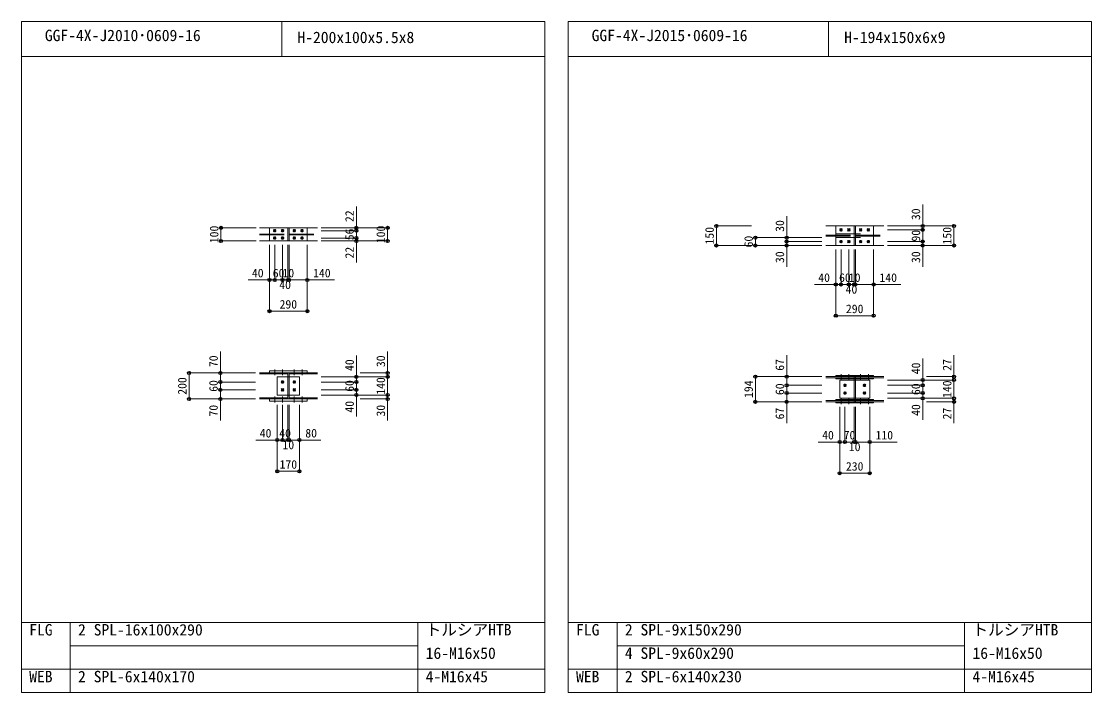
# Model space of a CAD drawing. Units: millimetres, scale not verified. Extents: x -8310 to 8310, y -4800 to 5700.
# Drawn here: x 90 to 8310, y 540 to 5700 of the extents above; entities that cross this region are included whole.
import ezdxf
from ezdxf.enums import TextEntityAlignment as Align

# ---------------------------------------------------------------- set-up
doc = ezdxf.new("R2010")
doc.units = ezdxf.units.MM
doc.header["$LTSCALE"] = 30
doc.header["$PDMODE"] = 32
doc.header["$PDSIZE"] = 24
doc.linetypes.add('USER2', pattern=[9.525, 6.35, -3.175])
doc.layers.add('0-0', color=7, linetype='Continuous')
doc.layers.add('0-2', color=7, linetype='Continuous')
for name, color, linetype, lineweight in [('0-1', 7, 'Continuous', 18), ('0-5', 7, 'Continuous', 18), ('0-6', 7, 'USER2', 18), ('0-8', 7, 'Continuous', 18), ('0-9', 7, 'Continuous', 18), ('0-A', 7, 'Continuous', 18), ('0-B', 7, 'Continuous', 18)]:
    doc.layers.add(name, color=color, linetype=linetype, lineweight=lineweight)
doc.styles.add('ＭＳ ゴシック', font='')
doc.styles.get('ＭＳ ゴシック').set_extended_font_data('MS Gothic')

msp = doc.modelspace()

# ---------------------------------------------------------------- linework, layer by layer
at = {"layer": '0-0'}
for p in [(1623, 4112.5), (2663, 4112.5), (2903, 4112.5), (5428, 4127.5), (7013, 4127.5), (7253, 4127.5), (2663, 4090.5), (2663, 4034.5), (5728, 4037.5), (5968, 4037.5), (7013, 4097.5), (1623, 4012.5), (2663, 4012.5), (2903, 4012.5), (5428, 3977.5), (5728, 3977.5), (5968, 4007.5), (5968, 3977.5), (7013, 4007.5), (7013, 3977.5), (7253, 3977.5), (1995.5, 3712.5), (2035.5, 3712.5), (2095.5, 3712.5), (2135.5, 3712.5), (2145.5, 3712.5), (2285.5, 3712.5), (6345.5, 3677.5), (6385.5, 3677.5), (6445.5, 3677.5), (6485.5, 3677.5), (6495.5, 3677.5), (6635.5, 3677.5), (1995.5, 3472.5), (2285.5, 3472.5), (6345.5, 3437.5), (6635.5, 3437.5), (1378, 2997.5), (1618, 2997.5), (2663, 2967.5), (2903, 2997.5), (2903, 2967.5), (5728, 2969.5), (5968, 2969.5), (7253, 2969.5), (1618, 2927.5), (1618, 2867.5), (2663, 2927.5), (2663, 2867.5), (5968, 2902.5), (7013, 2942.5), (7013, 2902.5), (7253, 2942.5), (1378, 2797.5), (1618, 2797.5), (2663, 2827.5), (2903, 2827.5), (2903, 2797.5), (5968, 2842.5), (7013, 2842.5), (7013, 2802.5), (7253, 2802.5), (5728, 2775.5), (5968, 2775.5), (7253, 2775.5), (2055.5, 2481.5), (2095.5, 2481.5), (2135.5, 2481.5), (2145.5, 2481.5), (2225.5, 2481.5), (6375.5, 2466.5), (6415.5, 2466.5), (6485.5, 2466.5), (6495.5, 2466.5), (6605.5, 2466.5), (2055.5, 2241.5), (2225.5, 2241.5), (6375.5, 2226.5), (6605.5, 2226.5)]:
    msp.add_point(p, dxfattribs=at)
at = {"layer": '0-1'}
for p, q in [((90, 540), (90, 5700)), ((90, 5700), (4110, 5700)), ((2090, 5430), (2090, 5700)), ((4110, 540), (4110, 5700)), ((4290, 540), (4290, 5700)), ((4290, 5700), (8310, 5700)), ((6290, 5430), (6290, 5700)), ((8310, 540), (8310, 5700)), ((90, 5430), (4110, 5430)), ((4290, 5430), (8310, 5430)), ((90, 1080), (4110, 1080)), ((465, 540), (465, 1080)), ((3135, 540), (3135, 1080)), ((4290, 1080), (8310, 1080)), ((4665, 540), (4665, 1080)), ((7335, 540), (7335, 1080)), ((465, 900), (3135, 900)), ((4665, 900), (7335, 900)), ((90, 720), (4110, 720)), ((4290, 720), (8310, 720)), ((90, 540), (4110, 540)), ((4290, 540), (8310, 540))]:
    msp.add_line(p, q, dxfattribs=at)
at = {"layer": '0-5'}
for p, q in [((1918, 4112.5), (2135.5, 4112.5)), ((1995.5, 4112.5), (2285.5, 4112.5)), ((1995.5, 4012.5), (1995.5, 4112.5)), ((2145.5, 4112.5), (2363, 4112.5)), ((6268, 4127.5), (6485.5, 4127.5)), ((6345.5, 4127.5), (6635.5, 4127.5)), ((6345.5, 3977.5), (6345.5, 4127.5)), ((6495.5, 4127.5), (6713, 4127.5)), ((1918, 4012.5), (2135.5, 4012.5)), ((2145.5, 4012.5), (2363, 4012.5)), ((6268, 3977.5), (6485.5, 3977.5)), ((6495.5, 3977.5), (6713, 3977.5)), ((1918, 2997.5), (2135.5, 2997.5)), ((1995.5, 3013.5), (2285.5, 3013.5)), ((1995.5, 2997.5), (1995.5, 3013.5)), ((2055.5, 2967.5), (2225.5, 2967.5)), ((2055.5, 2827.5), (2055.5, 2967.5)), ((2135.5, 2967.5), (2135.5, 2989.5)), ((2145.5, 2997.5), (2363, 2997.5)), ((2145.5, 2989.5), (2145.5, 2997.5)), ((2145.5, 2989.5), (2363, 2989.5)), ((2145.5, 2967.5), (2145.5, 2989.5)), ((6268, 2969.5), (6485.5, 2969.5)), ((6345.5, 2978.5), (6635.5, 2978.5)), ((6345.5, 2969.5), (6345.5, 2978.5)), ((6345.5, 2960.5), (6635.5, 2960.5)), ((6345.5, 2951.5), (6345.5, 2960.5)), ((6495.5, 2969.5), (6713, 2969.5)), ((6495.5, 2960.5), (6495.5, 2969.5)), ((6495.5, 2960.5), (6713, 2960.5)), ((6375.5, 2942.5), (6605.5, 2942.5)), ((6375.5, 2802.5), (6375.5, 2942.5)), ((6485.5, 2942.5), (6485.5, 2951.5)), ((6495.5, 2942.5), (6495.5, 2951.5)), ((1918, 2805.5), (2135.5, 2805.5)), ((1995.5, 2797.5), (2135.5, 2797.5)), ((1995.5, 2781.5), (1995.5, 2797.5)), ((2135.5, 2805.5), (2135.5, 2827.5)), ((2135.5, 2797.5), (2285.5, 2797.5)), ((2145.5, 2805.5), (2145.5, 2827.5)), ((2145.5, 2797.5), (2363, 2797.5)), ((2285.5, 2781.5), (2285.5, 2797.5)), ((6485.5, 2793.5), (6485.5, 2802.5)), ((6495.5, 2793.5), (6495.5, 2802.5)), ((1995.5, 2781.5), (2135.5, 2781.5)), ((2135.5, 2781.5), (2285.5, 2781.5)), ((6268, 2784.5), (6485.5, 2784.5)), ((6345.5, 2793.5), (6485.5, 2793.5)), ((6345.5, 2784.5), (6345.5, 2793.5)), ((6345.5, 2784.5), (6485.5, 2784.5)), ((6345.5, 2775.5), (6485.5, 2775.5)), ((6345.5, 2766.5), (6345.5, 2775.5)), ((6345.5, 2766.5), (6485.5, 2766.5)), ((6485.5, 2793.5), (6635.5, 2793.5)), ((6485.5, 2784.5), (6635.5, 2784.5)), ((6485.5, 2775.5), (6635.5, 2775.5)), ((6485.5, 2766.5), (6635.5, 2766.5)), ((6495.5, 2775.5), (6713, 2775.5)), ((6635.5, 2784.5), (6635.5, 2793.5)), ((6635.5, 2766.5), (6635.5, 2775.5))]:
    msp.add_line(p, q, dxfattribs=at)
for points in [[(1995.5, 4012.5), (2285.5, 4012.5), (2285.5, 4112.5)], [(6345.5, 3977.5), (6635.5, 3977.5), (6635.5, 4127.5)], [(1918, 2989.5), (2135.5, 2989.5), (2135.5, 2997.5)], [(1995.5, 2997.5), (2285.5, 2997.5), (2285.5, 3013.5)], [(2055.5, 2827.5), (2225.5, 2827.5), (2225.5, 2967.5)], [(6268, 2960.5), (6485.5, 2960.5), (6485.5, 2969.5)], [(6345.5, 2969.5), (6635.5, 2969.5), (6635.5, 2978.5)], [(6345.5, 2951.5), (6635.5, 2951.5), (6635.5, 2960.5)], [(6375.5, 2802.5), (6605.5, 2802.5), (6605.5, 2942.5)], [(1918, 2797.5), (2135.5, 2797.5), (2135.5, 2805.5)], [(2145.5, 2797.5), (2145.5, 2805.5), (2363, 2805.5)], [(6268, 2775.5), (6485.5, 2775.5), (6485.5, 2784.5)], [(6495.5, 2775.5), (6495.5, 2784.5), (6713, 2784.5)]]:
    msp.add_lwpolyline(points, dxfattribs=at)
at = {"layer": '0-6'}
for p, q in [((2135.5, 4012.5), (2135.5, 4112.5)), ((2145.5, 4012.5), (2145.5, 4112.5)), ((6345.5, 4127.5), (6635.5, 4127.5)), ((6485.5, 3977.5), (6485.5, 4127.5)), ((6495.5, 3977.5), (6495.5, 4127.5)), ((1918, 4065.25), (2135.5, 4065.25)), ((1918, 4059.75), (2135.5, 4059.75)), ((2145.5, 4065.25), (2363, 4065.25)), ((2145.5, 4059.75), (2363, 4059.75)), ((6268, 4055.5), (6485.5, 4055.5)), ((6268, 4049.5), (6485.5, 4049.5)), ((6345.5, 4067.5), (6635.5, 4067.5)), ((6345.5, 4037.5), (6635.5, 4037.5)), ((6495.5, 4055.5), (6713, 4055.5)), ((6495.5, 4049.5), (6713, 4049.5)), ((6345.5, 3977.5), (6635.5, 3977.5)), ((2135.5, 2827.5), (2135.5, 2967.5)), ((2145.5, 2827.5), (2145.5, 2967.5)), ((6485.5, 2951.5), (6485.5, 2960.5)), ((6495.5, 2951.5), (6495.5, 2960.5)), ((6485.5, 2802.5), (6485.5, 2942.5)), ((6495.5, 2802.5), (6495.5, 2942.5)), ((6485.5, 2784.5), (6485.5, 2793.5)), ((6495.5, 2784.5), (6495.5, 2793.5))]:
    msp.add_line(p, q, dxfattribs=at)
at = {"layer": '0-8'}
for p, q in [((2024.5, 4090.5), (2046.5, 4090.5)), ((2024.5, 4034.5), (2046.5, 4034.5)), ((2026.17, 4081.17), (2044.83, 4099.83)), ((2026.17, 4099.83), (2044.83, 4081.17)), ((2026.17, 4025.17), (2044.83, 4043.83)), ((2026.17, 4043.83), (2044.83, 4025.17)), ((2035.5, 4079.5), (2035.5, 4101.5)), ((2035.5, 4023.5), (2035.5, 4045.5)), ((2084.5, 4090.5), (2106.5, 4090.5)), ((2084.5, 4034.5), (2106.5, 4034.5)), ((2086.17, 4081.17), (2104.83, 4099.83)), ((2086.17, 4099.83), (2104.83, 4081.17)), ((2086.17, 4025.17), (2104.83, 4043.83)), ((2086.17, 4043.83), (2104.83, 4025.17)), ((2095.5, 4079.5), (2095.5, 4101.5)), ((2095.5, 4023.5), (2095.5, 4045.5)), ((2174.5, 4090.5), (2196.5, 4090.5)), ((2174.5, 4034.5), (2196.5, 4034.5)), ((2176.17, 4081.17), (2194.83, 4099.83)), ((2176.17, 4099.83), (2194.83, 4081.17)), ((2176.17, 4025.17), (2194.83, 4043.83)), ((2176.17, 4043.83), (2194.83, 4025.17)), ((2185.5, 4079.5), (2185.5, 4101.5)), ((2185.5, 4023.5), (2185.5, 4045.5)), ((2234.5, 4090.5), (2256.5, 4090.5)), ((2234.5, 4034.5), (2256.5, 4034.5)), ((2236.17, 4081.17), (2254.83, 4099.83)), ((2236.17, 4099.83), (2254.83, 4081.17)), ((2236.17, 4025.17), (2254.83, 4043.83)), ((2236.17, 4043.83), (2254.83, 4025.17)), ((2245.5, 4079.5), (2245.5, 4101.5)), ((2245.5, 4023.5), (2245.5, 4045.5)), ((6374.5, 4097.5), (6396.5, 4097.5)), ((6376.17, 4088.17), (6394.83, 4106.83)), ((6376.17, 4106.83), (6394.83, 4088.17)), ((6385.5, 4086.5), (6385.5, 4108.5)), ((6434.5, 4097.5), (6456.5, 4097.5)), ((6436.17, 4088.17), (6454.83, 4106.83)), ((6436.17, 4106.83), (6454.83, 4088.17)), ((6445.5, 4086.5), (6445.5, 4108.5)), ((6524.5, 4097.5), (6546.5, 4097.5)), ((6526.17, 4088.17), (6544.83, 4106.83)), ((6526.17, 4106.83), (6544.83, 4088.17)), ((6535.5, 4086.5), (6535.5, 4108.5)), ((6584.5, 4097.5), (6606.5, 4097.5)), ((6586.17, 4088.17), (6604.83, 4106.83)), ((6586.17, 4106.83), (6604.83, 4088.17)), ((6595.5, 4086.5), (6595.5, 4108.5)), ((6374.5, 4007.5), (6396.5, 4007.5)), ((6376.17, 3998.17), (6394.83, 4016.83)), ((6376.17, 4016.83), (6394.83, 3998.17)), ((6385.5, 3996.5), (6385.5, 4018.5)), ((6434.5, 4007.5), (6456.5, 4007.5)), ((6436.17, 3998.17), (6454.83, 4016.83)), ((6436.17, 4016.83), (6454.83, 3998.17)), ((6445.5, 3996.5), (6445.5, 4018.5)), ((6524.5, 4007.5), (6546.5, 4007.5)), ((6526.17, 3998.17), (6544.83, 4016.83)), ((6526.17, 4016.83), (6544.83, 3998.17)), ((6535.5, 3996.5), (6535.5, 4018.5)), ((6584.5, 4007.5), (6606.5, 4007.5)), ((6586.17, 3998.17), (6604.83, 4016.83)), ((6586.17, 4016.83), (6604.83, 3998.17)), ((6595.5, 3996.5), (6595.5, 4018.5)), ((2084.5, 2927.5), (2106.5, 2927.5)), ((2086.17, 2918.17), (2104.83, 2936.83)), ((2086.17, 2936.83), (2104.83, 2918.17)), ((2095.5, 2916.5), (2095.5, 2938.5)), ((2095.5, 2856.5), (2095.5, 2878.5)), ((2174.5, 2927.5), (2196.5, 2927.5)), ((2176.17, 2918.17), (2194.83, 2936.83)), ((2176.17, 2936.83), (2194.83, 2918.17)), ((2185.5, 2916.5), (2185.5, 2938.5)), ((2185.5, 2856.5), (2185.5, 2878.5)), ((6404.5, 2902.5), (6426.5, 2902.5)), ((6406.17, 2893.17), (6424.83, 2911.83)), ((6406.17, 2911.83), (6424.83, 2893.17)), ((6415.5, 2891.5), (6415.5, 2913.5)), ((6554.5, 2902.5), (6576.5, 2902.5)), ((6556.17, 2893.17), (6574.83, 2911.83)), ((6556.17, 2911.83), (6574.83, 2893.17)), ((6565.5, 2891.5), (6565.5, 2913.5)), ((2084.5, 2867.5), (2106.5, 2867.5)), ((2086.17, 2858.17), (2104.83, 2876.83)), ((2086.17, 2876.83), (2104.83, 2858.17)), ((2174.5, 2867.5), (2196.5, 2867.5)), ((2176.17, 2858.17), (2194.83, 2876.83)), ((2176.17, 2876.83), (2194.83, 2858.17)), ((6404.5, 2842.5), (6426.5, 2842.5)), ((6406.17, 2833.17), (6424.83, 2851.83)), ((6406.17, 2851.83), (6424.83, 2833.17)), ((6415.5, 2831.5), (6415.5, 2853.5)), ((6554.5, 2842.5), (6576.5, 2842.5)), ((6556.17, 2833.17), (6574.83, 2851.83)), ((6556.17, 2851.83), (6574.83, 2833.17)), ((6565.5, 2831.5), (6565.5, 2853.5))]:
    msp.add_line(p, q, dxfattribs=at)
at = {"layer": '0-9'}
for p, q in [((2035.5, 3023.5), (2035.5, 2979.5)), ((2095.5, 3023.5), (2095.5, 2979.5)), ((2185.5, 3023.5), (2185.5, 2979.5)), ((2245.5, 3023.5), (2245.5, 2979.5)), ((6385.5, 2988.5), (6385.5, 2941.5)), ((6445.5, 2988.5), (6445.5, 2941.5)), ((6535.5, 2988.5), (6535.5, 2941.5)), ((6595.5, 2988.5), (6595.5, 2941.5)), ((2035.5, 2771.5), (2035.5, 2815.5)), ((2095.5, 2771.5), (2095.5, 2815.5)), ((2185.5, 2771.5), (2185.5, 2815.5)), ((2245.5, 2771.5), (2245.5, 2815.5)), ((6385.5, 2756.5), (6385.5, 2803.5)), ((6445.5, 2756.5), (6445.5, 2803.5)), ((6535.5, 2756.5), (6535.5, 2803.5)), ((6595.5, 2756.5), (6595.5, 2803.5))]:
    msp.add_line(p, q, dxfattribs=at)
at = {"layer": '0-A'}
for p, q in [((1893, 4112.5), (1623, 4112.5)), ((2393, 4112.5), (2663, 4112.5)), ((2393, 4112.5), (2903, 4112.5)), ((5698, 4127.5), (5428, 4127.5)), ((6743, 4127.5), (7013, 4127.5)), ((6743, 4127.5), (7253, 4127.5)), ((2393, 4090.5), (2663, 4090.5)), ((2393, 4034.5), (2663, 4034.5)), ((2663, 3847.5), (2663, 4034.5)), ((6238, 4037.5), (5728, 4037.5)), ((6238, 4037.5), (5968, 4037.5)), ((6743, 4097.5), (7013, 4097.5)), ((1995.5, 3982.5), (1995.5, 3712.5)), ((1995.5, 3982.5), (1995.5, 3472.5)), ((2035.5, 3982.5), (2035.5, 3712.5)), ((2035.5, 3982.5), (2035.5, 3712.5)), ((2095.5, 3982.5), (2095.5, 3712.5)), ((2095.5, 3982.5), (2095.5, 3712.5)), ((2135.5, 3982.5), (2135.5, 3712.5)), ((2135.5, 3982.5), (2135.5, 3712.5)), ((2145.5, 3982.5), (2145.5, 3712.5)), ((2145.5, 3982.5), (2145.5, 3712.5)), ((2285.5, 3982.5), (2285.5, 3712.5)), ((2285.5, 3982.5), (2285.5, 3472.5)), ((2393, 4012.5), (2663, 4012.5)), ((6238, 4007.5), (5968, 4007.5)), ((5968, 3812.5), (5968, 4007.5)), ((6238, 3977.5), (5968, 3977.5)), ((6345.5, 3947.5), (6345.5, 3677.5)), ((6345.5, 3947.5), (6345.5, 3437.5)), ((6385.5, 3947.5), (6385.5, 3677.5)), ((6385.5, 3947.5), (6385.5, 3677.5)), ((6445.5, 3947.5), (6445.5, 3677.5)), ((6445.5, 3947.5), (6445.5, 3677.5)), ((6485.5, 3947.5), (6485.5, 3677.5)), ((6485.5, 3947.5), (6485.5, 3677.5)), ((6495.5, 3947.5), (6495.5, 3677.5)), ((6495.5, 3947.5), (6495.5, 3677.5)), ((6635.5, 3947.5), (6635.5, 3677.5)), ((6635.5, 3947.5), (6635.5, 3437.5)), ((6743, 4007.5), (7013, 4007.5)), ((6743, 3977.5), (7013, 3977.5)), ((7013, 3812.5), (7013, 4007.5)), ((1830.5, 3712.5), (2035.5, 3712.5)), ((2035.5, 3712.5), (2095.5, 3712.5)), ((2095.5, 3712.5), (2135.5, 3712.5)), ((2135.5, 3712.5), (2145.5, 3712.5)), ((2145.5, 3712.5), (2495.5, 3712.5)), ((6180.5, 3677.5), (6385.5, 3677.5)), ((6385.5, 3677.5), (6445.5, 3677.5)), ((6445.5, 3677.5), (6485.5, 3677.5)), ((6485.5, 3677.5), (6495.5, 3677.5)), ((6495.5, 3677.5), (6845.5, 3677.5)), ((1995.5, 3472.5), (2285.5, 3472.5)), ((6345.5, 3437.5), (6635.5, 3437.5)), ((1888, 2997.5), (1378, 2997.5)), ((1888, 2997.5), (1618, 2997.5)), ((2393, 2967.5), (2663, 2967.5)), ((2393, 2967.5), (2903, 2967.5)), ((2692.93, 2997.5), (2903, 2997.5)), ((6238, 2969.5), (5728, 2969.5)), ((6238, 2969.5), (5968, 2969.5)), ((7043.06, 2969.5), (7253, 2969.5)), ((1888, 2927.5), (1618, 2927.5)), ((2393, 2927.5), (2663, 2927.5)), ((6238, 2902.5), (5968, 2902.5)), ((6743, 2942.5), (7013, 2942.5)), ((6743, 2942.5), (7253, 2942.5)), ((6743, 2902.5), (7013, 2902.5)), ((1888, 2867.5), (1618, 2867.5)), ((1618, 2632.5), (1618, 2867.5)), ((1888, 2797.5), (1618, 2797.5)), ((2393, 2867.5), (2663, 2867.5)), ((2393, 2827.5), (2663, 2827.5)), ((2393, 2827.5), (2903, 2827.5)), ((2663, 2662.5), (2663, 2867.5)), ((2692.93, 2797.5), (2903, 2797.5)), ((2903, 2632.5), (2903, 2827.5)), ((6238, 2842.5), (5968, 2842.5)), ((5968, 2610.5), (5968, 2842.5)), ((6743, 2842.5), (7013, 2842.5)), ((6743, 2802.5), (7013, 2802.5)), ((6743, 2802.5), (7253, 2802.5)), ((7013, 2637.5), (7013, 2842.5)), ((7253, 2610.5), (7253, 2802.5)), ((2055.5, 2751.5), (2055.5, 2481.5)), ((2055.5, 2751.5), (2055.5, 2241.5)), ((2095.5, 2751.5), (2095.5, 2481.5)), ((2095.5, 2751.5), (2095.5, 2481.5)), ((2135.5, 2751.5), (2135.5, 2481.5)), ((2135.5, 2751.5), (2135.5, 2481.5)), ((2145.5, 2751.5), (2145.5, 2481.5)), ((2145.5, 2751.5), (2145.5, 2481.5)), ((2225.5, 2751.5), (2225.5, 2481.5)), ((2225.5, 2751.5), (2225.5, 2241.5)), ((6238, 2775.5), (5968, 2775.5)), ((6375.5, 2736.5), (6375.5, 2466.5)), ((6375.5, 2736.5), (6375.5, 2226.5)), ((6415.5, 2736.5), (6415.5, 2466.5)), ((6415.5, 2736.5), (6415.5, 2466.5)), ((6485.5, 2736.5), (6485.5, 2466.5)), ((6485.5, 2736.5), (6485.5, 2466.5)), ((6495.5, 2736.5), (6495.5, 2466.5)), ((6495.5, 2736.5), (6495.5, 2466.5)), ((6605.5, 2736.5), (6605.5, 2466.5)), ((6605.5, 2736.5), (6605.5, 2226.5)), ((7043.06, 2775.5), (7253, 2775.5)), ((1890.5, 2481.5), (2095.5, 2481.5)), ((2095.5, 2481.5), (2135.5, 2481.5)), ((2135.5, 2481.5), (2145.5, 2481.5)), ((2145.5, 2481.5), (2390.5, 2481.5)), ((6210.5, 2466.5), (6415.5, 2466.5)), ((6415.5, 2466.5), (6485.5, 2466.5)), ((6485.5, 2466.5), (6495.5, 2466.5)), ((6495.5, 2466.5), (6815.5, 2466.5)), ((2055.5, 2241.5), (2225.5, 2241.5)), ((6375.5, 2226.5), (6605.5, 2226.5))]:
    msp.add_line(p, q, dxfattribs=at)
for points in [[(2393, 4090.5), (2663, 4090.5), (2663, 4277.5)], [(6743, 4097.5), (7013, 4097.5), (7013, 4292.5)], [(6238, 4007.5), (5968, 4007.5), (5968, 4202.5)], [(1893, 4012.5), (1623, 4012.5), (1623, 4112.5)], [(2393, 4012.5), (2903, 4012.5), (2903, 4112.5)], [(5698, 3977.5), (5428, 3977.5), (5428, 4127.5)], [(6743, 3977.5), (7253, 3977.5), (7253, 4127.5)], [(2393, 4034.5), (2663, 4034.5), (2663, 4090.5)], [(6238, 3977.5), (5728, 3977.5), (5728, 4037.5)], [(6743, 4007.5), (7013, 4007.5), (7013, 4097.5)], [(1888, 2927.5), (1618, 2927.5), (1618, 3162.5)], [(2393, 2967.5), (2903, 2967.5), (2903, 3162.5)], [(2393, 2927.5), (2663, 2927.5), (2663, 3132.5)], [(6238, 2902.5), (5968, 2902.5), (5968, 3134.5)], [(6743, 2942.5), (7253, 2942.5), (7253, 3134.5)], [(6743, 2902.5), (7013, 2902.5), (7013, 3107.5)], [(1888, 2797.5), (1378, 2797.5), (1378, 2997.5)], [(2393, 2827.5), (2903, 2827.5), (2903, 2967.5)], [(6238, 2775.5), (5728, 2775.5), (5728, 2969.5)], [(1888, 2867.5), (1618, 2867.5), (1618, 2927.5)], [(2393, 2867.5), (2663, 2867.5), (2663, 2927.5)], [(6238, 2842.5), (5968, 2842.5), (5968, 2902.5)], [(6743, 2802.5), (7253, 2802.5), (7253, 2942.5)], [(6743, 2842.5), (7013, 2842.5), (7013, 2902.5)]]:
    msp.add_lwpolyline(points, dxfattribs=at)
at = {"layer": '0-B'}
for centre in [(2035.5, 4090.5), (2035.5, 4034.5), (2095.5, 4090.5), (2095.5, 4034.5), (2185.5, 4090.5), (2185.5, 4034.5), (2245.5, 4090.5), (2245.5, 4034.5), (6385.5, 4097.5), (6445.5, 4097.5), (6535.5, 4097.5), (6595.5, 4097.5), (6385.5, 4007.5), (6445.5, 4007.5), (6535.5, 4007.5), (6595.5, 4007.5), (2095.5, 2927.5), (2185.5, 2927.5), (6415.5, 2902.5), (6565.5, 2902.5), (2095.5, 2867.5), (2185.5, 2867.5), (6415.5, 2842.5), (6565.5, 2842.5)]:
    msp.add_circle(centre, 9, dxfattribs=at)

# ---------------------------------------------------------------- texts
at = {"layer": '0-2', "style": 'ＭＳ ゴシック'}
for s, p in [('GGF-4X-J2010･0609-16', (270, 5521.8)), ('H-200x100x5.5x8', (2210, 5506.8)), ('GGF-4X-J2015･0609-16', (4470, 5521.8)), ('H-194x150x6x9', (6410, 5506.8)), ('FLG', (150, 952.8)), ('SPL-16x100x290', (645, 952.8)), ('トルシアHTB', (3195, 952.8)), ('FLG', (4350, 952.8)), ('SPL-9x150x290', (4845, 952.8)), ('トルシアHTB', (7395, 952.8)), ('2', (525, 952.8)), ('2', (4725, 952.8)), ('16-M16x50', (3195, 772.8)), ('4', (4725, 772.8)), ('SPL-9x60x290', (4845, 772.8)), ('16-M16x50', (7395, 772.8)), ('WEB', (150, 592.8)), ('2', (525, 592.8)), ('SPL-6x140x170', (645, 592.8)), ('4-M16x45', (3195, 592.8)), ('WEB', (4350, 592.8)), ('2', (4725, 592.8)), ('SPL-6x140x230', (4845, 592.8)), ('4-M16x45', (7395, 592.8))]:
    msp.add_text(s, height=87.98, dxfattribs=at).set_placement(p, align=Align.BOTTOM_LEFT)
at = {"layer": '0-A', "style": 'ＭＳ ゴシック'}
for s, p in [('22', (2663, 4157.5)), ('30', (7013, 4172.5)), ('100', (1623, 3995)), ('100', (2903, 3995)), ('150', (5428, 3985)), ('30', (5968, 4082.5)), ('150', (7253, 3985)), ('56', (2663, 4017.5)), ('60', (5728, 3962.5)), ('90', (7013, 4007.5)), ('22', (2663, 3877.5)), ('30', (5968, 3842.5)), ('30', (7013, 3842.5)), ('70', (1618, 3042.5)), ('30', (2903, 3042.5)), ('40', (2663, 3012.5)), ('67', (5968, 3014.5)), ('40', (7013, 2987.5)), ('27', (7253, 3014.5)), ('200', (1378, 2830)), ('140', (2903, 2830)), ('60', (1618, 2852.5)), ('60', (2663, 2852.5)), ('194', (5728, 2805)), ('60', (5968, 2827.5)), ('60', (7013, 2827.5)), ('140', (7253, 2805)), ('70', (1618, 2662.5)), ('40', (2663, 2692.5)), ('30', (2903, 2662.5)), ('67', (5968, 2640.5)), ('40', (7013, 2667.5)), ('27', (7253, 2640.5))]:
    msp.add_text(s, height=65.98, rotation=90, dxfattribs=at).set_placement(p, align=Align.BOTTOM_LEFT)
for s, p in [('40', (1860.5, 3712.5)), ('60', (2020.5, 3712.5)), ('10', (2095.5, 3712.5)), ('140', (2330.5, 3712.5)), ('40', (2070.5, 3622.5)), ('40', (6210.5, 3677.5)), ('60', (6370.5, 3677.5)), ('10', (6445.5, 3677.5)), ('140', (6680.5, 3677.5)), ('40', (6420.5, 3587.5)), ('290', (2073, 3472.5)), ('290', (6423, 3437.5)), ('40', (1920.5, 2481.5)), ('40', (2070.5, 2481.5)), ('80', (2270.5, 2481.5)), ('40', (6240.5, 2466.5)), ('70', (6405.5, 2466.5)), ('110', (6650.5, 2466.5)), ('10', (2095.5, 2391.5)), ('10', (6445.5, 2376.5)), ('170', (2073, 2241.5)), ('230', (6423, 2226.5))]:
    msp.add_text(s, height=65.98, dxfattribs=at).set_placement(p, align=Align.BOTTOM_LEFT)

doc.saveas('drawing.dxf')
